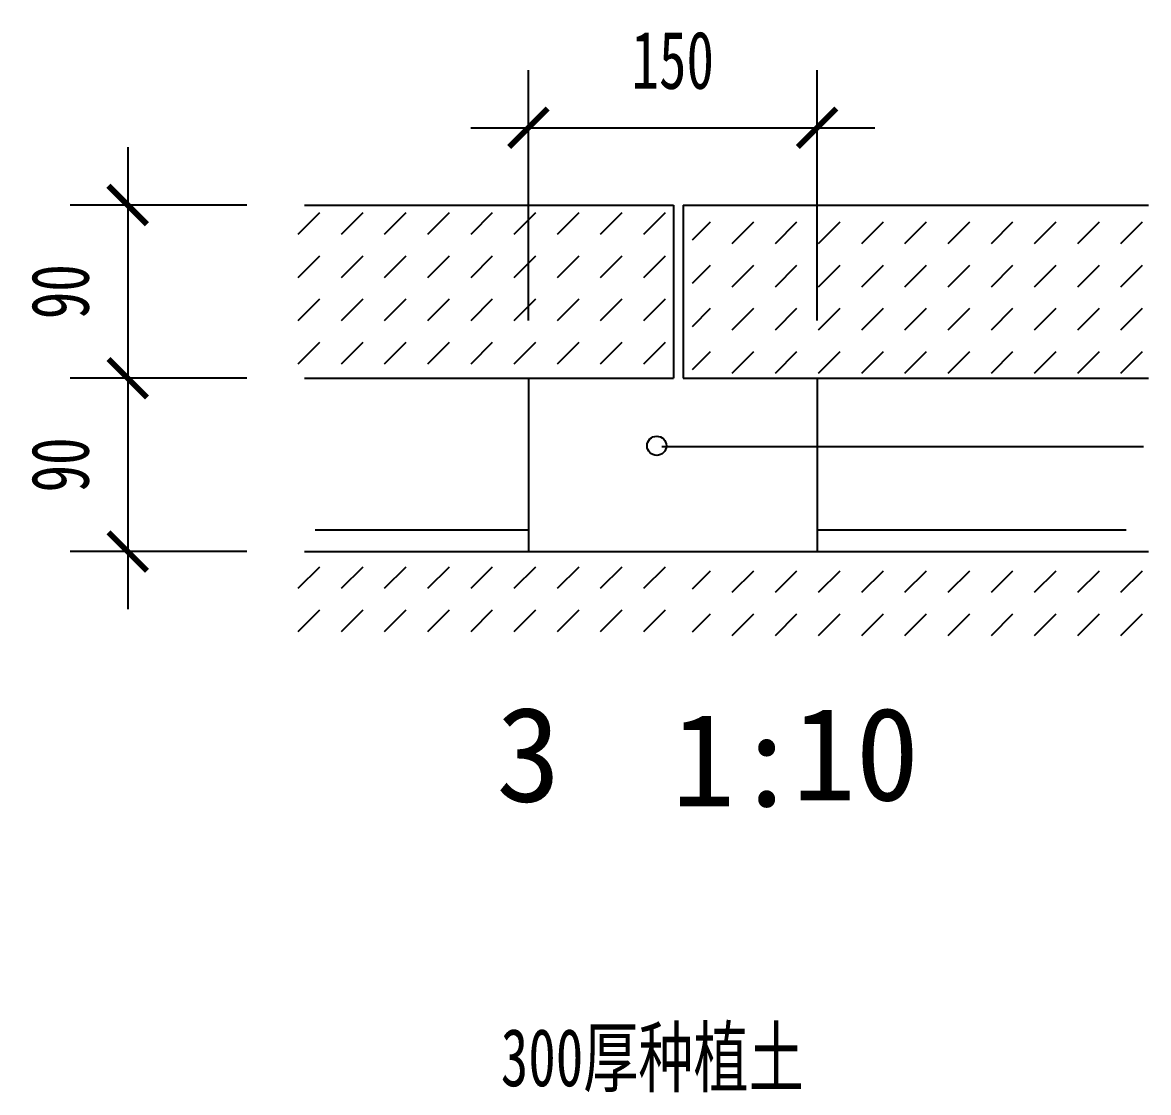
# Model space of a CAD drawing. Extents: x -1852 to 2348, y -1632 to 4031.
# Drawn here: x 97 to 682, y 3476 to 4031 of the extents above; entities that cross this region are included whole.
import ezdxf

# ---------------------------------------------------------------- set-up
doc = ezdxf.new("R2010")
doc.units = 0
doc.header["$MEASUREMENT"] = 0
doc.layers.get('0').update_dxf_attribs({"linetype": 'CONTINUOUS'})
doc.layers.get('DEFPOINTS').update_dxf_attribs({"linetype": 'CONTINUOUS'})
for name, color, linetype in [('LEVEL', 2, 'CONTINUOUS'), ('STAIR', 140, 'CONTINUOUS'), ('TEXT', 41, 'CONTINUOUS')]:
    doc.layers.add(name, color=color, linetype=linetype)
doc.styles.add('HZ', font='simplex.shx', dxfattribs={"width": 0.7, "bigfont": 'hztxt.shx'})
doc.styles.get("Standard").update_dxf_attribs({"font": 'simsun.ttf'})
doc.styles.add('STYLE1', font='simsun.ttf', dxfattribs={"width": 0.7})
doc.styles.add('XREF1$0$STYLE3', font='simsun.ttf', dxfattribs={"width": 0.7})
doc.dimstyles.new('STANDARD-1', dxfattribs={"dimscale": 0, "dimtxt": 450, "dimasz": 300, "dimexe": 300, "dimexo": 300, "dimgap": 200, "dimtad": 1, "dimdec": 0, "dimzin": 0, "dimtxsty": 'HZ', "dimcen": 300, "dimdle": 300, "dimclrd": 40, "dimclre": 40, "dimclrt": 41, "dimazin": 3, "dimtfac": 1, "dimtdec": 0, "dimtofl": 0, "dimtmove": 0, "dimatfit": 3, "dimtvp": 1.5, "dimtolj": 1, "dimtzin": 0})

# ---------------------------------------------------------------- blocks, each defined once
blk = doc.blocks.new('_ARCHTICK')
at = {"color": 0, "linetype": 'BYBLOCK', "const_width": 0.15}
blk.add_lwpolyline([(-0.5, -0.5), (0.5, 0.5)], dxfattribs=at)
blk = doc.blocks.new('*D60')
at = {"color": 40, "linetype": 'BYBLOCK'}
for p, q in [((151.6739392595701, 3966.508881791451), (151.67393925957, 3816.508881791451)), ((213.5506880145331, 3936.508881791451), (121.67393925957, 3936.508881791451)), ((213.5506880145331, 3846.508881791451), (121.67393925957, 3846.508881791451))]:
    blk.add_line(p, q, dxfattribs=at)
at = {"layer": 'DEFPOINTS', "color": 0, "linetype": 'BYBLOCK'}
for p in [(243.5506880145331, 3936.508881791451), (151.67393925957, 3846.508881791451), (243.5506880145331, 3846.508881791451)]:
    blk.add_point(p, dxfattribs=at)
at = {"color": 40, "linetype": 'BYBLOCK', "xscale": 20, "yscale": 20, "zscale": 20}
for p, rotation in [((151.67393925957, 3936.508881791451), 90), ((151.67393925957, 3846.508881791451), 270)]:
    blk.add_blockref('_ARCHTICK', p, dxfattribs=dict(at, rotation=rotation))
at = {"color": 41, "linetype": 'BYBLOCK', "insert": (116.67393925957, 3891.508881791451), "char_height": 30, "attachment_point": 5, "rotation": 90, "style": 'XREF1$0$STYLE3'}
blk.add_mtext('\\A1;90', dxfattribs=at)
blk = doc.blocks.new('*D61')
at = {"color": 40, "linetype": 'BYBLOCK'}
for p, q in [((151.67393925957, 3876.508881791451), (151.67393925957, 3726.508881791451)), ((213.5506880145331, 3846.508881791451), (121.67393925957, 3846.508881791451)), ((213.5506880145331, 3756.508881791451), (121.67393925957, 3756.508881791451))]:
    blk.add_line(p, q, dxfattribs=at)
at = {"layer": 'DEFPOINTS', "color": 0, "linetype": 'BYBLOCK'}
for p in [(243.5506880145331, 3846.508881791451), (151.67393925957, 3756.508881791451), (243.5506880145331, 3756.508881791451)]:
    blk.add_point(p, dxfattribs=at)
at = {"color": 40, "linetype": 'BYBLOCK', "xscale": 20, "yscale": 20, "zscale": 20}
for p, rotation in [((151.67393925957, 3846.508881791451), 90), ((151.67393925957, 3756.508881791451), 270)]:
    blk.add_blockref('_ARCHTICK', p, dxfattribs=dict(at, rotation=rotation))
at = {"color": 41, "linetype": 'BYBLOCK', "insert": (116.67393925957, 3801.508881791451), "char_height": 30, "attachment_point": 5, "rotation": 90, "style": 'XREF1$0$STYLE3'}
blk.add_mtext('\\A1;90', dxfattribs=at)
blk = doc.blocks.new('*D62')
at = {"color": 40, "linetype": 'BYBLOCK'}
for p, q in [((359.8671469266337, 3876.508881791455), (359.8671469266337, 4006.634468531789)), ((509.8671469266337, 3876.508881791455), (509.8671469266337, 4006.634468531789)), ((329.8671469266337, 3976.634468531789), (539.8671469266337, 3976.634468531789))]:
    blk.add_line(p, q, dxfattribs=at)
at = {"layer": 'DEFPOINTS', "color": 0, "linetype": 'BYBLOCK'}
for p in [(509.8671469266337, 3976.634468531789), (359.8671469266337, 3846.508881791455), (509.8671469266337, 3846.508881791455)]:
    blk.add_point(p, dxfattribs=at)
at = {"color": 40, "linetype": 'BYBLOCK', "xscale": 20, "yscale": 20, "zscale": 20, "rotation": 180}
blk.add_blockref('_ARCHTICK', (359.8671469266337, 3976.634468531789), dxfattribs=at)
at = {"color": 40, "linetype": 'BYBLOCK', "xscale": 20, "yscale": 20, "zscale": 20}
blk.add_blockref('_ARCHTICK', (509.8671469266337, 3976.634468531789), dxfattribs=at)
at = {"color": 41, "linetype": 'BYBLOCK', "insert": (434.8671469266337, 4011.634468531789), "char_height": 30, "attachment_point": 5, "style": 'XREF1$0$STYLE3'}
blk.add_mtext('\\A1;150', dxfattribs=at)

msp = doc.modelspace()

# ---------------------------------------------------------------- hatches: boundary and pattern name
at = {"layer": 'TEXT', "linetype": 'CONTINUOUS'}
h = msp.add_hatch(color=256, dxfattribs=at)
edge = h.paths.add_edge_path()
edge.add_arc((360.7692311707433, 3650.716816896711), 38.88538592556039, -1.272221872585407e-14, 360)
edge = h.paths.add_edge_path(flags=16)
edge.add_arc((360.7692311707433, 3650.716816896711), 37.54451054881693, -1.272221872585407e-14, 360)

# ---------------------------------------------------------------- linework, layer by layer
at = {"color": 40, "linetype": 'BYBLOCK'}
for p, q in [((429.1280300732105, 3811.084324339507), (679.5370565199337, 3811.084324339507)), ((249.0693634054842, 3767.844660064773), (359.8671469266337, 3767.844660064773)), ((509.867146926641, 3767.844660064773), (670.5268007598279, 3767.844660064773))]:
    msp.add_line(p, q, dxfattribs=at)
at = {"layer": 'LEVEL'}
for p, q in [((243.5506880145331, 3936.508881791451), (435.306303482088, 3936.508881791455)), ((435.306303482088, 3936.508881791451), (435.306303482088, 3846.508881791451)), ((440.306303482088, 3936.508881791451), (440.306303482088, 3846.508881791451)), ((440.306303482088, 3936.508881791455), (682.0830971410542, 3936.508881791451)), ((243.5506880145331, 3846.508881791451), (435.306303482088, 3846.508881791451)), ((359.8671469266337, 3846.508881791455), (359.8671469266337, 3756.508881791447)), ((440.306303482088, 3846.508881791451), (682.0830971410542, 3846.508881791451)), ((509.8671469266337, 3846.508881791455), (509.8671469266337, 3756.508881791447)), ((243.5506880145331, 3756.508881791451), (682.0830971410542, 3756.508881791451))]:
    msp.add_line(p, q, dxfattribs=at)
at = {"layer": 'LEVEL', "linetype": 'CONTINUOUS'}
msp.add_circle((426.5423787598629, 3811.45785194209), 5, dxfattribs=at)
at = {"layer": 'STAIR'}
for p, q in [((240.2428374891169, 3921.395781990479), (251.4681576404546, 3932.621102141817)), ((262.6934777917922, 3921.395781990483), (273.9187979431299, 3932.62110214182)), ((285.1441180944748, 3921.395781990486), (296.3694382458125, 3932.621102141824)), ((307.5947583971429, 3921.395781990483), (318.8200785484805, 3932.62110214182)), ((330.0453986998182, 3921.395781990486), (341.2707188511558, 3932.621102141824)), ((352.4960390024862, 3921.395781990479), (363.7213591538239, 3932.621102141817)), ((374.9466793051615, 3921.395781990483), (386.1719994564992, 3932.62110214182)), ((397.3973196078368, 3921.395781990486), (408.6226397591745, 3932.621102141824)), ((419.8479599105049, 3921.395781990479), (431.0732800618425, 3932.621102141817)), ((445.1281303137876, 3918.38332614617), (454.5102356713687, 3927.765431503754)), ((465.7355558226991, 3916.540111352409), (476.9608759740368, 3927.765431503747)), ((488.1861961253744, 3916.540111352417), (499.4115162767121, 3927.765431503754)), ((510.636836428057, 3916.540111352424), (521.8621565793947, 3927.765431503762)), ((533.087476730725, 3916.54011135242), (544.3127968820627, 3927.765431503758)), ((555.5381170334003, 3916.54011135242), (566.763437184738, 3927.765431503758)), ((577.9887573360829, 3916.540111352428), (589.2140774874206, 3927.765431503765)), ((600.4393976387437, 3916.54011135242), (611.6647177900813, 3927.765431503758)), ((622.890037941419, 3916.54011135242), (634.1153580927567, 3927.765431503758)), ((645.3406782441016, 3916.540111352424), (656.5659983954392, 3927.765431503762)), ((667.7913185467623, 3916.54011135242), (679.0166386981, 3927.765431503758)), ((240.2428374891169, 3898.945141687807), (251.4681576404546, 3910.170461839145)), ((262.6934777917995, 3898.945141687811), (273.9187979431372, 3910.170461839149)), ((285.1441180944676, 3898.945141687807), (296.3694382458052, 3910.170461839145)), ((307.5947583971429, 3898.945141687811), (318.8200785484805, 3910.170461839149)), ((330.0453986998109, 3898.945141687804), (341.2707188511486, 3910.170461839141)), ((352.4960390024862, 3898.945141687807), (363.7213591538239, 3910.170461839145)), ((374.9466793051615, 3898.945141687811), (386.1719994564992, 3910.170461839149)), ((397.3973196078296, 3898.945141687804), (408.6226397591672, 3910.170461839141)), ((419.8479599105049, 3898.945141687807), (431.0732800618425, 3910.170461839145)), ((445.1281303137876, 3895.932685843498), (454.5102356713614, 3905.314791201072)), ((465.7355558226991, 3894.089471049741), (476.9608759740368, 3905.314791201079)), ((488.1861961253817, 3894.089471049749), (499.4115162767193, 3905.314791201086)), ((510.6368364280497, 3894.089471049745), (521.8621565793874, 3905.314791201083)), ((533.087476730725, 3894.089471049745), (544.3127968820627, 3905.314791201083)), ((555.5381170334076, 3894.089471049752), (566.7634371847453, 3905.31479120109)), ((577.9887573360684, 3894.089471049745), (589.214077487406, 3905.314791201083)), ((600.4393976387437, 3894.089471049745), (611.6647177900813, 3905.314791201083)), ((622.8900379414263, 3894.089471049749), (634.1153580927639, 3905.314791201086)), ((645.340678244087, 3894.089471049745), (656.5659983954247, 3905.314791201083)), ((667.7913185467623, 3894.089471049745), (679.0166386981, 3905.314791201083)), ((240.2428374891242, 3876.494501385136), (251.4681576404619, 3887.719821536473)), ((262.6934777917922, 3876.494501385132), (273.9187979431299, 3887.71982153647)), ((285.1441180944676, 3876.494501385136), (296.3694382458052, 3887.719821536473)), ((307.5947583971356, 3876.494501385128), (318.8200785484732, 3887.719821536466)), ((330.0453986998109, 3876.494501385132), (341.2707188511486, 3887.71982153647)), ((352.4960390024862, 3876.494501385136), (363.7213591538239, 3887.719821536473)), ((374.9466793051542, 3876.494501385128), (386.1719994564919, 3887.719821536466)), ((397.3973196078296, 3876.494501385132), (408.6226397591672, 3887.71982153647)), ((419.8479599105049, 3876.494501385132), (431.0732800618425, 3887.71982153647)), ((445.1281303137803, 3873.482045540819), (454.5102356713614, 3882.864150898404)), ((465.7355558227064, 3871.638830747073), (476.960875974044, 3882.864150898411)), ((488.1861961253744, 3871.63883074707), (499.4115162767121, 3882.864150898407)), ((510.6368364280497, 3871.63883074707), (521.8621565793874, 3882.864150898407)), ((533.0874767307323, 3871.638830747077), (544.31279688207, 3882.864150898415)), ((555.5381170333931, 3871.63883074707), (566.7634371847307, 3882.864150898407)), ((577.9887573360684, 3871.63883074707), (589.214077487406, 3882.864150898407)), ((600.439397638751, 3871.638830747073), (611.6647177900886, 3882.864150898411)), ((622.8900379414117, 3871.63883074707), (634.1153580927494, 3882.864150898407)), ((645.340678244087, 3871.63883074707), (656.5659983954247, 3882.864150898407)), ((667.7913185467696, 3871.638830747073), (679.0166386981073, 3882.864150898411)), ((240.2428374891169, 3854.043861082457), (251.4681576404546, 3865.269181233794)), ((262.6934777917922, 3854.04386108246), (273.9187979431299, 3865.269181233798)), ((285.1441180944603, 3854.043861082453), (296.3694382457979, 3865.269181233791)), ((307.5947583971356, 3854.043861082457), (318.8200785484732, 3865.269181233794)), ((330.0453986998109, 3854.04386108246), (341.2707188511486, 3865.269181233798)), ((352.4960390024789, 3854.043861082453), (363.7213591538166, 3865.269181233791)), ((374.9466793051542, 3854.043861082457), (386.1719994564919, 3865.269181233794)), ((397.3973196078296, 3854.043861082457), (408.6226397591672, 3865.269181233794)), ((419.8479599104976, 3854.043861082453), (431.0732800618352, 3865.269181233791)), ((445.1281303137803, 3851.031405238147), (454.5102356713687, 3860.413510595736)), ((465.7355558226991, 3849.188190444394), (476.9608759740368, 3860.413510595732)), ((488.1861961253744, 3849.188190444394), (499.4115162767121, 3860.413510595732)), ((510.636836428057, 3849.188190444402), (521.8621565793947, 3860.413510595739)), ((533.0874767307178, 3849.188190444394), (544.3127968820554, 3860.413510595732)), ((555.5381170333931, 3849.188190444394), (566.7634371847307, 3860.413510595732)), ((577.9887573360757, 3849.188190444398), (589.2140774874133, 3860.413510595736)), ((600.4393976387364, 3849.188190444394), (611.6647177900741, 3860.413510595732)), ((622.8900379414117, 3849.188190444394), (634.1153580927494, 3860.413510595732)), ((645.3406782440943, 3849.188190444398), (656.565998395432, 3860.413510595736)), ((667.7913185467551, 3849.188190444394), (679.0166386980927, 3860.413510595732)), ((240.2428374891169, 3737.411577279567), (251.4681576404546, 3748.636897430904)), ((262.6934777917922, 3737.41157727957), (273.9187979431299, 3748.636897430908)), ((285.1441180944748, 3737.411577279574), (296.3694382458125, 3748.636897430912)), ((307.5947583971429, 3737.41157727957), (318.8200785484805, 3748.636897430908)), ((330.0453986998182, 3737.411577279574), (341.2707188511558, 3748.636897430912)), ((352.4960390024862, 3737.411577279567), (363.7213591538239, 3748.636897430904)), ((374.9466793051615, 3737.41157727957), (386.1719994564992, 3748.636897430908)), ((397.3973196078368, 3737.411577279574), (408.6226397591745, 3748.636897430912)), ((419.8479599105049, 3737.411577279567), (431.0732800618425, 3748.636897430904)), ((445.1281303137876, 3737.186732852875), (454.5102356713687, 3746.56883821046)), ((465.7355558226991, 3735.343518059115), (476.9608759740368, 3746.568838210453)), ((488.1861961253744, 3735.343518059122), (499.4115162767121, 3746.56883821046)), ((510.636836428057, 3735.34351805913), (521.8621565793947, 3746.568838210467)), ((533.087476730725, 3735.343518059126), (544.3127968820627, 3746.568838210464)), ((555.5381170334003, 3735.343518059126), (566.763437184738, 3746.568838210464)), ((577.9887573360829, 3735.343518059133), (589.2140774874206, 3746.568838210471)), ((600.4393976387437, 3735.343518059126), (611.6647177900813, 3746.568838210464)), ((622.890037941419, 3735.343518059126), (634.1153580927567, 3746.568838210464)), ((645.3406782441016, 3735.34351805913), (656.5659983954392, 3746.568838210467)), ((667.7913185467623, 3735.343518059126), (679.0166386981, 3746.568838210464)), ((240.2428374891169, 3714.960936976895), (251.4681576404546, 3726.186257128233)), ((262.6934777917995, 3714.960936976899), (273.9187979431372, 3726.186257128236)), ((285.1441180944676, 3714.960936976895), (296.3694382458052, 3726.186257128233)), ((307.5947583971429, 3714.960936976899), (318.8200785484805, 3726.186257128236)), ((330.0453986998109, 3714.960936976891), (341.2707188511486, 3726.186257128229)), ((352.4960390024862, 3714.960936976895), (363.7213591538239, 3726.186257128233)), ((374.9466793051615, 3714.960936976899), (386.1719994564992, 3726.186257128236)), ((397.3973196078296, 3714.960936976891), (408.6226397591672, 3726.186257128229)), ((419.8479599105049, 3714.960936976895), (431.0732800618425, 3726.186257128233)), ((445.1281303137876, 3714.736092550203), (454.5102356713614, 3724.118197907777)), ((465.7355558226991, 3712.892877756447), (476.9608759740368, 3724.118197907785)), ((488.1861961253817, 3712.892877756454), (499.4115162767193, 3724.118197907792)), ((510.6368364280497, 3712.892877756451), (521.8621565793874, 3724.118197907788)), ((533.087476730725, 3712.892877756451), (544.3127968820627, 3724.118197907788)), ((555.5381170334076, 3712.892877756458), (566.7634371847453, 3724.118197907796)), ((577.9887573360684, 3712.892877756451), (589.214077487406, 3724.118197907788)), ((600.4393976387437, 3712.892877756451), (611.6647177900813, 3724.118197907788)), ((622.8900379414263, 3712.892877756454), (634.1153580927639, 3724.118197907792)), ((645.340678244087, 3712.892877756451), (656.5659983954247, 3724.118197907788)), ((667.7913185467623, 3712.892877756451), (679.0166386981, 3724.118197907788))]:
    msp.add_line(p, q, dxfattribs=at)

# ---------------------------------------------------------------- texts
at = {"layer": 'TEXT', "linetype": 'CONTINUOUS'}
for s, height, p in [('3', 49.35896100763699, (343.1191535284379, 3626.558757749484)), ('10', 48.38860203512013, (497.0368251969703, 3627.208775794337)), ('1:', 48.38860203512013, (434.3014417590239, 3624.134664466779))]:
    msp.add_text(s, height=height, dxfattribs=at).set_placement(p)
at = {"layer": 'TEXT', "linetype": 'CONTINUOUS', "style": 'STYLE1', "width": 0.7}
msp.add_text('300厚种植土', height=30, dxfattribs=at).set_placement((345.5192392537501, 3478.749617050067))

# ---------------------------------------------------------------- dimensions: what is measured, and where the dimension line sits
at = {"layer": 'TEXT', "linetype": 'CONTINUOUS'}
dim = msp.add_linear_dim(base=(509.8671469266337, 3976.634468531789), p1=(359.8671469266337, 3846.508881791455), p2=(509.8671469266337, 3846.508881791455), dimstyle='STANDARD-1', override={"dimscale": 1, "dimtxt": 30, "dimasz": 20, "dimexe": 30, "dimexo": 30, "dimgap": 20, "dimtxsty": 'XREF1$0$STYLE3', "dimblk1": 'ARCHTICK', "dimblk2": 'ARCHTICK', "dimsah": 1, "dimcen": 30, "dimdle": 30}, dxfattribs=at)
dim.commit()
dim.dimension.update_dxf_attribs({"geometry": '*D62', "text_midpoint": (434.8671469266337, 4011.634468531789)})
for base, p1, p2, picture, middle in [((151.67393925957, 3846.508881791451), (243.5506880145331, 3936.508881791451), (243.5506880145331, 3846.508881791451), '*D60', (116.67393925957, 3891.508881791451)), ((151.67393925957, 3756.508881791451), (243.5506880145331, 3846.508881791451), (243.5506880145331, 3756.508881791451), '*D61', (116.67393925957, 3801.508881791451))]:
    dim = msp.add_linear_dim(base=base, p1=p1, p2=p2, angle=90, dimstyle='STANDARD-1', override={"dimscale": 1, "dimtxt": 30, "dimasz": 20, "dimexe": 30, "dimexo": 30, "dimgap": 20, "dimtxsty": 'XREF1$0$STYLE3', "dimblk1": 'ARCHTICK', "dimblk2": 'ARCHTICK', "dimsah": 1, "dimcen": 30, "dimdle": 30}, dxfattribs=at)
    dim.commit()
    dim.dimension.update_dxf_attribs({"geometry": picture, "text_midpoint": middle})

doc.saveas('drawing.dxf')
